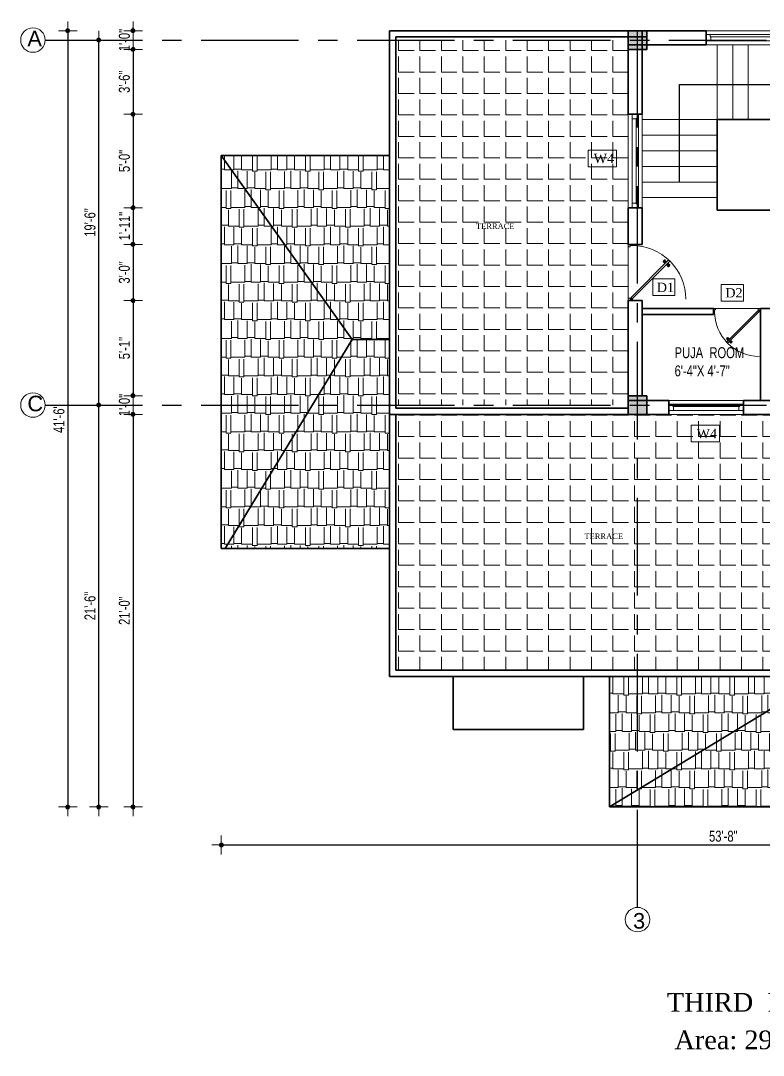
# Model space of a CAD drawing. Header units: inches. Extents: x 108286 to 1018414, y -1240248 to 57686.
# Drawn here: x 507251 to 507727, y -616418 to -615755 of the extents above; entities that cross this region are included whole.
import ezdxf

# ---------------------------------------------------------------- set-up
doc = ezdxf.new("R2010")
doc.units = ezdxf.units.IN
doc.header["$MEASUREMENT"] = 0
doc.linetypes.add('CENTERX2', pattern=[4, 2.5, -0.5, 0.5, -0.5])
for name, color, linetype, lineweight in [('DIMENSION', 142, 'Continuous', 13), ('dimentions', 123, 'Continuous', 9), ('DOOR - ELE- KHA', 142, 'Continuous', 15), ('DOOR WINDOW', 6, 'Continuous', 0), ('ELEVATION', 31, 'Continuous', 25), ('furniture', 32, 'Continuous', 13), ('HACTH', 8, 'Continuous', 5), ('pillar', 1, 'Continuous', 35), ('RAILING', 213, 'Continuous', 9), ('TEXT', 231, 'Continuous', 20), ('WALL', 8, 'Continuous', 35)]:
    doc.layers.add(name, color=color, linetype=linetype, lineweight=lineweight)
doc.layers.add('VEHICLE', color=9, linetype='Continuous')
doc.styles.add('7 INCH', font='swisscl.ttf', dxfattribs={"height": 7})
doc.styles.add('7 INCH str', font='times.ttf', dxfattribs={"height": 6})
doc.dimstyles.new('7 INCH', dxfattribs={"dimscale": 0, "dimtxt": 7, "dimasz": 1, "dimexe": 2, "dimexo": 9, "dimgap": 2, "dimtad": 1, "dimdec": 0, "dimzin": 3, "dimdsep": 46, "dimlunit": 4, "dimtxsty": '7 INCH', "dimblk": 'DIM', "dimcen": 3, "dimdle": 3, "dimse1": 1, "dimse2": 1, "dimclrd": 256, "dimclre": 256, "dimclrt": 7, "dimadec": 1, "dimazin": 2, "dimtfac": 1, "dimtdec": 0, "dimtix": 1, "dimtofl": 0, "dimtmove": 2, "dimatfit": 3, "dimldrblk": 'ARW', "dimfxl": 2, "dimfrac": 2, "dimtolj": 2, "dimtzin": 0, "dimarcsym": 0})
pattern_1 = [(0, (2414.356, -6346.367), (0, 13.75), [10, -3.75]), (90, (2414.356, -6346.367), (-13.75, 8e-16), [10, -3.75])]
pattern_2 = [(0, (2379.509, -6346.367), (25.5, 12), [6, -5, 7, -3, 9, -4]), (0, (2385.509, -6345.867), (25.5, 12), [5, -19, 4, -6]), (0, (2397.509, -6347.117), (25.5, 12), [3, -31]), (90, (2379.509, -6346.367), (-8.5, 12), [11.5, -36.5]), (90, (2385.509, -6346.367), (-8.5, 12), [11.25, -36.75]), (90, (2390.509, -6346.367), (-8.5, 12), [10.5, -37.5]), (90, (2397.509, -6347.117), (-8.5, 12), [11.5, -36.5]), (90, (2400.509, -6347.117), (-8.5, 12), [11.5, -36.5]), (90, (2409.509, -6346.367), (-8.5, 12), [11, -37])]

# ---------------------------------------------------------------- blocks, each defined once
blk = doc.blocks.new('DFGDG')
at = {"layer": 'pillar'}
blk.add_hatch(color=4, dxfattribs=at).paths.add_polyline_path([(456398.92, -510693.64), (456386.92, -510693.64), (456386.92, -510705.64), (456398.92, -510705.64)])
blk.add_lwpolyline([(456398.92, -510693.64), (456386.92, -510693.64), (456386.92, -510705.64), (456398.92, -510705.64)], close=True, dxfattribs=at)
blk = doc.blocks.new('*U474')
at = {"layer": 'DOOR WINDOW'}
for p, q in [((-196.36, 4.5), (-196.36, -4.5)), ((-196.36, 4.5), (-124.36, 4.5)), ((-193.86, 2), (-196.36, 2)), ((-193.86, 2), (-126.86, 2)), ((-193.86, 2), (-193.86, 0.5)), ((-193.86, 0.5), (-193.36, 0.5)), ((-193.36, 0.5), (-193.36, -2)), ((-193.36, 0.5), (-127.36, 0.5)), ((-126.86, 2), (-127.46, 2)), ((-127.36, 0.5), (-127.36, -2)), ((-126.86, 0.5), (-127.36, 0.5)), ((-127.36, 0.5), (-127.36, -2)), ((-126.86, 0.5), (-127.36, 0.5)), ((-126.86, 2), (-126.86, 0.5)), ((-126.86, 2), (-126.86, 0.5)), ((-126.86, 2), (-124.36, 2)), ((-124.36, 4.5), (-124.36, -4.5)), ((-124.36, 4.5), (-124.36, -4.5)), ((-124.36, 4.5), (-124.36, -4.5)), ((-193.36, -2), (-196.36, -2)), ((-196.36, -4.5), (-124.36, -4.5)), ((-193.36, -2), (-127.36, -2)), ((-127.46, -2), (-127.36, -2)), ((-127.36, -2), (-124.36, -2))]:
    blk.add_line(p, q, dxfattribs=at)
blk = doc.blocks.new('*U476')
at = {"layer": 'DOOR WINDOW'}
for p, q in [((-184.36, 4.5), (-184.36, -4.5)), ((-184.36, 4.5), (-124.36, 4.5)), ((-181.86, 2), (-184.36, 2)), ((-181.86, 2), (-126.86, 2)), ((-181.86, 2), (-181.86, 0.5)), ((-181.86, 0.5), (-181.36, 0.5)), ((-181.36, 0.5), (-181.36, -2)), ((-181.36, 0.5), (-127.36, 0.5)), ((-126.86, 2), (-127.46, 2)), ((-127.36, 0.5), (-127.36, -2)), ((-126.86, 0.5), (-127.36, 0.5)), ((-127.36, 0.5), (-127.36, -2)), ((-126.86, 0.5), (-127.36, 0.5)), ((-126.86, 2), (-126.86, 0.5)), ((-126.86, 2), (-126.86, 0.5)), ((-126.86, 2), (-124.36, 2)), ((-124.36, 4.5), (-124.36, -4.5)), ((-124.36, 4.5), (-124.36, -4.5)), ((-124.36, 4.5), (-124.36, -4.5)), ((-181.36, -2), (-184.36, -2)), ((-184.36, -4.5), (-124.36, -4.5)), ((-181.36, -2), (-127.36, -2)), ((-127.46, -2), (-127.36, -2)), ((-127.36, -2), (-124.36, -2))]:
    blk.add_line(p, q, dxfattribs=at)
blk = doc.blocks.new('*U491')
at = {"layer": 'DOOR WINDOW'}
for p, q in [((-196.36, 4.5), (-196.36, -4.5)), ((-196.36, 4.5), (-148.36, 4.5)), ((-193.86, 2), (-196.36, 2)), ((-193.86, 2), (-150.86, 2)), ((-193.86, 2), (-193.86, 0.5)), ((-193.86, 0.5), (-193.36, 0.5)), ((-193.36, 0.5), (-193.36, -2)), ((-193.36, 0.5), (-151.36, 0.5)), ((-150.86, 2), (-151.45, 2)), ((-151.36, 0.5), (-151.36, -2)), ((-150.86, 0.5), (-151.36, 0.5)), ((-151.36, 0.5), (-151.36, -2)), ((-150.86, 0.5), (-151.36, 0.5)), ((-150.86, 2), (-150.86, 0.5)), ((-150.86, 2), (-150.86, 0.5)), ((-150.86, 2), (-148.36, 2)), ((-148.36, 4.5), (-148.36, -4.5)), ((-148.36, 4.5), (-148.36, -4.5)), ((-148.36, 4.5), (-148.36, -4.5)), ((-193.36, -2), (-196.36, -2)), ((-196.36, -4.5), (-148.36, -4.5)), ((-193.36, -2), (-151.36, -2)), ((-151.45, -2), (-151.36, -2)), ((-151.36, -2), (-148.36, -2))]:
    blk.add_line(p, q, dxfattribs=at)
blk = doc.blocks.new('DIM')
at = {"layer": 'DIMENSION'}
h = blk.add_hatch(color=256, dxfattribs=at)
h.paths.add_polyline_path([(0, 1.28), (0, 0), (1.28, 0, 0.414214)])
h.paths.add_polyline_path([(1.28, 0), (0, 0), (0, -1.28, 0.414214)])
h.paths.add_polyline_path([(0, 0), (-1.28, 0, 0.414214), (0, -1.28)])
h.paths.add_polyline_path([(0, 1.28, 0.414214), (-1.28, 0), (0, 0)])
for p, q in [((-6, 0), (6, 0)), ((0, 6), (0, -6))]:
    blk.add_line(p, q, dxfattribs=at)
blk.add_circle((0, 0), 1.28, dxfattribs=at)
blk = doc.blocks.new('*D838')
at = {"layer": 'Defpoints', "color": 0, "ltscale": 15}
for p in [(507690.52, -615717.36), (507690.52, -615761.11), (507762.52, -615761.11)]:
    blk.add_point(p, dxfattribs=at)
at = {"layer": 'dimentions', "lineweight": -2, "ltscale": 15}
blk.add_line((507761.52, -615717.36), (507691.52, -615717.36), dxfattribs=at)
at = {"layer": 'dimentions', "lineweight": -2, "ltscale": 15, "rotation": 180}
blk.add_blockref('DIM', (507690.52, -615717.36), dxfattribs=at)
at = {"layer": 'dimentions', "lineweight": -2, "ltscale": 15}
blk.add_blockref('DIM', (507762.52, -615717.36), dxfattribs=at)
at = {"layer": 'dimentions', "color": 7, "ltscale": 15, "insert": (507726.52, -615711.78), "char_height": 7, "attachment_point": 5, "style": '7 INCH'}
blk.add_mtext('\\A2;6\'-0"', dxfattribs=at)
blk = doc.blocks.new('ARW')
at = {"layer": 'DIMENSION'}
blk.add_lwpolyline([(-0.5, 0, 0, 3, 0), (-5.5, 0, 0, 0, 0), (-0.5, 0, 0, 0, 0)], format="xyseb", dxfattribs=at)
blk = doc.blocks.new('*D839')
at = {"layer": 'Defpoints', "color": 0, "ltscale": 15}
for p in [(507652.43, -615717.36), (507652.43, -615761.11), (507690.52, -615761.11)]:
    blk.add_point(p, dxfattribs=at)
at = {"layer": 'dimentions', "lineweight": -2, "ltscale": 15}
blk.add_line((507689.52, -615717.36), (507653.43, -615717.36), dxfattribs=at)
at = {"layer": 'dimentions', "lineweight": -2, "ltscale": 15, "rotation": 180}
blk.add_blockref('DIM', (507652.43, -615717.36), dxfattribs=at)
at = {"layer": 'dimentions', "lineweight": -2, "ltscale": 15}
blk.add_blockref('DIM', (507690.52, -615717.36), dxfattribs=at)
at = {"layer": 'dimentions', "color": 7, "ltscale": 15, "insert": (507671.48, -615711.78), "char_height": 7, "attachment_point": 5, "style": '7 INCH'}
blk.add_mtext('\\A2;3\'-2"', dxfattribs=at)
blk = doc.blocks.new('*D840')
at = {"layer": 'Defpoints', "color": 0, "ltscale": 15}
for p in [(507640.43, -615717.36), (507640.43, -615761.11), (507652.43, -615761.11)]:
    blk.add_point(p, dxfattribs=at)
at = {"layer": 'dimentions', "lineweight": -2, "ltscale": 15}
for p, q in [((507639.43, -615717.36), (507638.43, -615717.36)), ((507653.43, -615717.36), (507654.43, -615717.36))]:
    blk.add_line(p, q, dxfattribs=at)
blk.add_blockref('DIM', (507640.43, -615717.36), dxfattribs=at)
at = {"layer": 'dimentions', "lineweight": -2, "ltscale": 15, "rotation": 180}
blk.add_blockref('DIM', (507652.43, -615717.36), dxfattribs=at)
at = {"layer": 'dimentions', "color": 7, "ltscale": 15, "insert": (507646.43, -615711.78), "char_height": 7, "attachment_point": 5, "style": '7 INCH'}
blk.add_mtext('\\A2;1\'-0"', dxfattribs=at)
blk = doc.blocks.new('*D841')
at = {"layer": 'Defpoints', "color": 0, "ltscale": 15}
for p in [(507379.43, -615717.36), (507640.43, -615761.11), (507379.43, -615841.18)]:
    blk.add_point(p, dxfattribs=at)
at = {"layer": 'dimentions', "lineweight": -2, "ltscale": 15}
blk.add_line((507639.43, -615717.36), (507380.43, -615717.36), dxfattribs=at)
at = {"layer": 'dimentions', "lineweight": -2, "ltscale": 15, "rotation": 180}
blk.add_blockref('DIM', (507379.43, -615717.36), dxfattribs=at)
at = {"layer": 'dimentions', "lineweight": -2, "ltscale": 15}
blk.add_blockref('DIM', (507640.43, -615717.36), dxfattribs=at)
at = {"layer": 'dimentions', "color": 7, "ltscale": 15, "insert": (507509.93, -615711.78), "char_height": 7, "attachment_point": 5, "style": '7 INCH'}
blk.add_mtext('\\A2;21\'-9"', dxfattribs=at)
blk = doc.blocks.new('*D842')
at = {"layer": 'Defpoints', "color": 0, "ltscale": 15}
for p in [(507646.43, -615693.39), (507646.43, -615761.11), (507379.43, -615841.18)]:
    blk.add_point(p, dxfattribs=at)
at = {"layer": 'dimentions', "lineweight": -2, "ltscale": 15}
blk.add_line((507380.43, -615693.39), (507645.43, -615693.39), dxfattribs=at)
at = {"layer": 'dimentions', "lineweight": -2, "ltscale": 15, "rotation": 180}
blk.add_blockref('DIM', (507379.43, -615693.39), dxfattribs=at)
at = {"layer": 'dimentions', "lineweight": -2, "ltscale": 15}
blk.add_blockref('DIM', (507646.43, -615693.39), dxfattribs=at)
at = {"layer": 'dimentions', "color": 7, "ltscale": 15, "insert": (507512.93, -615687.81), "char_height": 7, "attachment_point": 5, "style": '7 INCH'}
blk.add_mtext('\\A2;22\'-3"', dxfattribs=at)
blk = doc.blocks.new('*D843')
at = {"layer": 'Defpoints', "color": 0, "ltscale": 15}
for p in [(507808.18, -615693.39), (507646.43, -615761.11), (507808.18, -615761.11)]:
    blk.add_point(p, dxfattribs=at)
at = {"layer": 'dimentions', "lineweight": -2, "ltscale": 15}
blk.add_line((507647.43, -615693.39), (507807.18, -615693.39), dxfattribs=at)
at = {"layer": 'dimentions', "lineweight": -2, "ltscale": 15, "rotation": 180}
blk.add_blockref('DIM', (507646.43, -615693.39), dxfattribs=at)
at = {"layer": 'dimentions', "lineweight": -2, "ltscale": 15}
blk.add_blockref('DIM', (507808.18, -615693.39), dxfattribs=at)
at = {"layer": 'dimentions', "color": 7, "ltscale": 15, "insert": (507727.3, -615687.81), "char_height": 7, "attachment_point": 5, "style": '7 INCH'}
blk.add_mtext('\\A2;13\'-6"', dxfattribs=at)
blk = doc.blocks.new('*D845')
at = {"layer": 'Defpoints', "color": 0, "ltscale": 15}
for p in [(507379.43, -615674.77), (508023.43, -615761.11), (507379.43, -615841.18)]:
    blk.add_point(p, dxfattribs=at)
at = {"layer": 'dimentions', "lineweight": -2, "ltscale": 15}
blk.add_line((508022.43, -615674.77), (507380.43, -615674.77), dxfattribs=at)
at = {"layer": 'dimentions', "lineweight": -2, "ltscale": 15, "rotation": 180}
blk.add_blockref('DIM', (507379.43, -615674.77), dxfattribs=at)
at = {"layer": 'dimentions', "lineweight": -2, "ltscale": 15}
blk.add_blockref('DIM', (508023.43, -615674.77), dxfattribs=at)
at = {"layer": 'dimentions', "color": 7, "ltscale": 15, "insert": (507701.43, -615669.18), "char_height": 7, "attachment_point": 5, "style": '7 INCH'}
blk.add_mtext('\\A2;53\'-8"', dxfattribs=at)
blk = doc.blocks.new('*D846')
at = {"layer": 'Defpoints', "color": 0, "ltscale": 15}
for p in [(507640.43, -615761.11), (507322.9, -615773.11), (507640.43, -615773.11)]:
    blk.add_point(p, dxfattribs=at)
at = {"layer": 'dimentions', "lineweight": -2, "ltscale": 15}
for p, q in [((507322.9, -615760.11), (507322.9, -615759.11)), ((507322.9, -615774.11), (507322.9, -615775.11))]:
    blk.add_line(p, q, dxfattribs=at)
for p, rotation in [((507322.9, -615761.11), 270), ((507322.9, -615773.11), 90)]:
    blk.add_blockref('DIM', p, dxfattribs=dict(at, rotation=rotation))
at = {"layer": 'dimentions', "color": 7, "ltscale": 15, "insert": (507317.32, -615767.11), "char_height": 7, "attachment_point": 5, "rotation": 90, "style": '7 INCH'}
blk.add_mtext('\\A2;1\'-0"', dxfattribs=at)
blk = doc.blocks.new('*D847')
at = {"layer": 'Defpoints', "color": 0, "ltscale": 15}
for p in [(507640.43, -615773.11), (507322.9, -615814.62), (507640.43, -615814.62)]:
    blk.add_point(p, dxfattribs=at)
at = {"layer": 'dimentions', "lineweight": -2, "ltscale": 15}
blk.add_line((507322.9, -615774.11), (507322.9, -615813.62), dxfattribs=at)
for p, rotation in [((507322.9, -615773.11), 90), ((507322.9, -615814.62), 270)]:
    blk.add_blockref('DIM', p, dxfattribs=dict(at, rotation=rotation))
at = {"layer": 'dimentions', "color": 7, "ltscale": 15, "insert": (507317.31, -615793.86), "char_height": 7, "attachment_point": 5, "rotation": 90, "style": '7 INCH'}
blk.add_mtext('\\A2;3\'-6"', dxfattribs=at)
blk = doc.blocks.new('*D848')
at = {"layer": 'Defpoints', "color": 0, "ltscale": 15}
for p in [(507640.43, -615814.62), (507322.9, -615874.62), (507640.43, -615874.62)]:
    blk.add_point(p, dxfattribs=at)
at = {"layer": 'dimentions', "lineweight": -2, "ltscale": 15}
blk.add_line((507322.9, -615815.62), (507322.9, -615873.62), dxfattribs=at)
for p, rotation in [((507322.9, -615814.62), 90), ((507322.9, -615874.62), 270)]:
    blk.add_blockref('DIM', p, dxfattribs=dict(at, rotation=rotation))
at = {"layer": 'dimentions', "color": 7, "ltscale": 15, "insert": (507317.32, -615844.62), "char_height": 7, "attachment_point": 5, "rotation": 90, "style": '7 INCH'}
blk.add_mtext('\\A2;5\'-0"', dxfattribs=at)
blk = doc.blocks.new('*D849')
at = {"layer": 'Defpoints', "color": 0, "ltscale": 15}
for p in [(507640.43, -615874.62), (507322.9, -615898.11), (507640.43, -615898.11)]:
    blk.add_point(p, dxfattribs=at)
at = {"layer": 'dimentions', "lineweight": -2, "ltscale": 15}
blk.add_line((507322.9, -615875.62), (507322.9, -615897.11), dxfattribs=at)
for p, rotation in [((507322.9, -615874.62), 90), ((507322.9, -615898.11), 270)]:
    blk.add_blockref('DIM', p, dxfattribs=dict(at, rotation=rotation))
at = {"layer": 'dimentions', "color": 7, "ltscale": 15, "insert": (507317.4, -615886.36), "char_height": 7, "attachment_point": 5, "rotation": 90, "style": '7 INCH'}
blk.add_mtext('\\A2;1\'-11"', dxfattribs=at)
blk = doc.blocks.new('*D850')
at = {"layer": 'Defpoints', "color": 0, "ltscale": 15}
for p in [(507640.43, -615898.11), (507322.9, -615934.11), (507640.43, -615934.11)]:
    blk.add_point(p, dxfattribs=at)
at = {"layer": 'dimentions', "lineweight": -2, "ltscale": 15}
blk.add_line((507322.9, -615899.11), (507322.9, -615933.11), dxfattribs=at)
for p, rotation in [((507322.9, -615898.11), 90), ((507322.9, -615934.11), 270)]:
    blk.add_blockref('DIM', p, dxfattribs=dict(at, rotation=rotation))
at = {"layer": 'dimentions', "color": 7, "ltscale": 15, "insert": (507317.31, -615916.11), "char_height": 7, "attachment_point": 5, "rotation": 90, "style": '7 INCH'}
blk.add_mtext('\\A2;3\'-0"', dxfattribs=at)
blk = doc.blocks.new('*D851')
at = {"layer": 'Defpoints', "color": 0, "ltscale": 15}
for p in [(507640.43, -615934.11), (507322.9, -615995.11), (507640.43, -615995.11)]:
    blk.add_point(p, dxfattribs=at)
at = {"layer": 'dimentions', "lineweight": -2, "ltscale": 15}
blk.add_line((507322.9, -615935.11), (507322.9, -615994.11), dxfattribs=at)
for p, rotation in [((507322.9, -615934.11), 90), ((507322.9, -615995.11), 270)]:
    blk.add_blockref('DIM', p, dxfattribs=dict(at, rotation=rotation))
at = {"layer": 'dimentions', "color": 7, "ltscale": 15, "insert": (507317.33, -615964.61), "char_height": 7, "attachment_point": 5, "rotation": 90, "style": '7 INCH'}
blk.add_mtext('\\A2;5\'-1"', dxfattribs=at)
blk = doc.blocks.new('*D852')
at = {"layer": 'Defpoints', "color": 0, "ltscale": 15}
for p in [(507640.43, -615995.11), (507322.9, -616007.11), (507640.43, -616007.11)]:
    blk.add_point(p, dxfattribs=at)
at = {"layer": 'dimentions', "lineweight": -2, "ltscale": 15}
for p, q in [((507322.9, -615994.11), (507322.9, -615993.11)), ((507322.9, -616008.11), (507322.9, -616009.11))]:
    blk.add_line(p, q, dxfattribs=at)
for p, rotation in [((507322.9, -615995.11), 270), ((507322.9, -616007.11), 90)]:
    blk.add_blockref('DIM', p, dxfattribs=dict(at, rotation=rotation))
at = {"layer": 'dimentions', "color": 7, "ltscale": 15, "insert": (507317.32, -616001.11), "char_height": 7, "attachment_point": 5, "rotation": 90, "style": '7 INCH'}
blk.add_mtext('\\A2;1\'-0"', dxfattribs=at)
blk = doc.blocks.new('*D853')
at = {"layer": 'Defpoints', "color": 0, "ltscale": 15}
for p in [(507640.43, -616007.11), (507322.9, -616258.75), (507640.43, -616258.75)]:
    blk.add_point(p, dxfattribs=at)
at = {"layer": 'dimentions', "lineweight": -2, "ltscale": 15}
blk.add_line((507322.9, -616008.11), (507322.9, -616257.75), dxfattribs=at)
for p, rotation in [((507322.9, -616007.11), 90), ((507322.9, -616258.75), 270)]:
    blk.add_blockref('DIM', p, dxfattribs=dict(at, rotation=rotation))
at = {"layer": 'dimentions', "color": 7, "ltscale": 15, "insert": (507317.32, -616132.93), "char_height": 7, "attachment_point": 5, "rotation": 90, "style": '7 INCH'}
blk.add_mtext('\\A2;21\'-0"', dxfattribs=at)
blk = doc.blocks.new('*D854')
at = {"layer": 'Defpoints', "color": 0, "ltscale": 15}
for p in [(507300.86, -616001.11), (507640.43, -616001.11), (507628.43, -616258.75)]:
    blk.add_point(p, dxfattribs=at)
at = {"layer": 'dimentions', "lineweight": -2, "ltscale": 15}
blk.add_line((507300.86, -616257.75), (507300.86, -616002.11), dxfattribs=at)
for p, rotation in [((507300.86, -616001.11), 90), ((507300.86, -616258.75), 270)]:
    blk.add_blockref('DIM', p, dxfattribs=dict(at, rotation=rotation))
at = {"layer": 'dimentions', "color": 7, "ltscale": 15, "insert": (507295.28, -616129.93), "char_height": 7, "attachment_point": 5, "rotation": 90, "style": '7 INCH'}
blk.add_mtext('\\A2;21\'-6"', dxfattribs=at)
blk = doc.blocks.new('*D855')
at = {"layer": 'Defpoints', "color": 0, "ltscale": 15}
for p in [(507300.86, -615767.11), (507640.43, -615767.11), (507640.43, -616001.11)]:
    blk.add_point(p, dxfattribs=at)
at = {"layer": 'dimentions', "lineweight": -2, "ltscale": 15}
blk.add_line((507300.86, -616000.11), (507300.86, -615768.11), dxfattribs=at)
for p, rotation in [((507300.86, -615767.11), 90), ((507300.86, -616001.11), 270)]:
    blk.add_blockref('DIM', p, dxfattribs=dict(at, rotation=rotation))
at = {"layer": 'dimentions', "color": 7, "ltscale": 15, "insert": (507295.28, -615884.11), "char_height": 7, "attachment_point": 5, "rotation": 90, "style": '7 INCH'}
blk.add_mtext('\\A2;19\'-6"', dxfattribs=at)
blk = doc.blocks.new('*D856')
at = {"layer": 'Defpoints', "color": 0, "ltscale": 15}
for p in [(507640.43, -615761.11), (507280.98, -616258.75), (507628.43, -616258.75)]:
    blk.add_point(p, dxfattribs=at)
at = {"layer": 'dimentions', "lineweight": -2, "ltscale": 15}
blk.add_line((507280.98, -615762.11), (507280.98, -616257.75), dxfattribs=at)
for p, rotation in [((507280.98, -615761.11), 90), ((507280.98, -616258.75), 270)]:
    blk.add_blockref('DIM', p, dxfattribs=dict(at, rotation=rotation))
at = {"layer": 'dimentions', "color": 7, "ltscale": 15, "insert": (507275.39, -616009.93), "char_height": 7, "attachment_point": 5, "rotation": 90, "style": '7 INCH'}
blk.add_mtext('\\A2;41\'-6"', dxfattribs=at)
blk = doc.blocks.new('*D857')
at = {"layer": 'Defpoints', "color": 0, "ltscale": 15}
for p in [(508023.43, -616007.11), (507379.43, -616093.1), (508023.43, -616283.19)]:
    blk.add_point(p, dxfattribs=at)
at = {"layer": 'dimentions', "lineweight": -2, "ltscale": 15}
blk.add_line((507380.43, -616283.19), (508022.43, -616283.19), dxfattribs=at)
at = {"layer": 'dimentions', "lineweight": -2, "ltscale": 15, "rotation": 180}
blk.add_blockref('DIM', (507379.43, -616283.19), dxfattribs=at)
at = {"layer": 'dimentions', "lineweight": -2, "ltscale": 15}
blk.add_blockref('DIM', (508023.43, -616283.19), dxfattribs=at)
at = {"layer": 'dimentions', "color": 7, "ltscale": 15, "insert": (507701.43, -616277.6), "char_height": 7, "attachment_point": 5, "style": '7 INCH'}
blk.add_mtext('\\A2;53\'-8"', dxfattribs=at)
blk = doc.blocks.new('3ft')
at = {"layer": 'DOOR - ELE- KHA'}
for p, q in [((1.01, 2.52), (25.23, 26.74)), ((22.58, 26.7), (22.14, 26.26)), ((22.67, 26.73), (22.17, 26.23)), ((23.3, 25.66), (22.5, 26.56)), ((22.61, 26.67), (22.58, 26.7)), ((23.41, 25.77), (22.65, 26.71)), ((23.46, 25.83), (22.72, 26.75)), ((23.45, 25.91), (22.79, 26.73)), ((26.05, 25.92), (25.23, 26.74)), ((26.05, 25.92), (1.77, 1.64)), ((22.57, 24.94), (21.65, 25.68)), ((21.67, 25.73), (22.17, 26.23)), ((22.49, 24.95), (21.67, 25.61)), ((22.63, 24.99), (21.69, 25.75)), ((21.7, 25.82), (22.14, 26.26)), ((21.73, 25.79), (21.7, 25.82)), ((22.74, 25.1), (21.84, 25.9)), ((22.13, 26.28), (21.98, 26.13)), ((21.99, 26.11), (21.98, 26.13)), ((22.88, 25.24), (22.01, 26.06)), ((22.13, 26.28), (22.27, 26.42)), ((22.29, 26.41), (22.27, 26.42)), ((23.16, 25.52), (22.34, 26.39)), ((22.6, 24.96), (23.02, 25.38)), ((22.61, 24.25), (22.92, 24.72)), ((22.62, 24.13), (22.61, 24.14)), ((22.69, 24.32), (23.02, 24.83)), ((22.7, 25.07), (22.71, 25.06)), ((22.82, 25.06), (23.08, 25.32)), ((22.94, 24.95), (22.83, 25.07)), ((22.95, 24.96), (22.84, 25.07)), ((22.98, 24.99), (22.86, 25.1)), ((23.03, 25.04), (22.91, 25.15)), ((22.91, 24.53), (23.1, 24.91)), ((22.92, 24.72), (22.92, 24.72)), ((22.93, 24.94), (23.19, 25.21)), ((22.93, 24.84), (22.93, 24.83)), ((23.11, 25.12), (22.99, 25.23)), ((23.44, 25.81), (23.02, 25.38)), ((23.34, 25.58), (23.08, 25.32)), ((23.13, 24.76), (23.18, 24.99)), ((23.28, 25.3), (23.17, 25.41)), ((23.46, 25.47), (23.19, 25.21)), ((23.36, 25.37), (23.25, 25.49)), ((23.31, 24.94), (23.28, 25.08)), ((23.41, 25.43), (23.3, 25.54)), ((23.46, 25.09), (23.32, 25.13)), ((23.33, 25.7), (23.34, 25.69)), ((23.45, 25.46), (23.33, 25.57)), ((23.44, 25.45), (23.33, 25.56)), ((23.64, 25.27), (23.41, 25.22)), ((23.44, 23.31), (23.45, 23.3)), ((23.87, 25.49), (23.49, 25.3)), ((23.56, 23.3), (24.03, 23.61)), ((24.08, 25.71), (23.57, 25.38)), ((23.57, 25.47), (23.57, 25.47)), ((23.63, 23.38), (24.14, 23.72)), ((24.15, 25.79), (23.68, 25.48)), ((23.68, 25.48), (23.68, 25.48)), ((23.84, 23.6), (24.22, 23.79)), ((24.03, 23.61), (24.03, 23.62)), ((24.07, 23.82), (24.3, 23.88)), ((24.14, 23.62), (24.14, 23.62)), ((24.25, 24), (24.39, 23.97)), ((24.25, 23.62), (24.51, 23.89)), ((24.25, 23.26), (24.99, 22.34)), ((24.27, 25.78), (24.26, 25.79)), ((24.26, 23.29), (24.69, 23.71)), ((24.26, 23.63), (24.37, 23.52)), ((24.26, 23.18), (24.92, 22.37)), ((24.27, 23.64), (24.38, 23.53)), ((24.3, 23.67), (24.41, 23.56)), ((24.3, 23.32), (25.06, 22.38)), ((24.35, 23.72), (24.46, 23.61)), ((24.37, 23.52), (24.63, 23.77)), ((24.37, 23.4), (24.37, 23.4)), ((24.4, 24.15), (24.43, 24.01)), ((24.41, 23.43), (25.2, 22.53)), ((24.43, 23.8), (24.54, 23.69)), ((24.78, 24.15), (24.51, 23.89)), ((24.58, 24.33), (24.52, 24.1)), ((24.55, 23.57), (25.37, 22.7)), ((24.6, 23.97), (24.72, 23.86)), ((24.8, 24.56), (24.61, 24.18)), ((24.89, 24.03), (24.63, 23.77)), ((25.02, 24.77), (24.68, 24.26)), ((24.68, 24.05), (24.79, 23.94)), ((25.11, 24.14), (24.69, 23.71)), ((24.73, 24.1), (24.85, 23.99)), ((24.76, 24.13), (24.87, 24.02)), ((24.77, 24.14), (24.88, 24.03)), ((24.79, 24.38), (24.78, 24.37)), ((24.78, 24.26), (24.78, 24.26)), ((25.1, 24.84), (24.79, 24.38)), ((24.83, 23.85), (25.7, 23.03)), ((24.97, 23.99), (25.87, 23.2)), ((25, 24.03), (25, 24.03)), ((25.04, 22.36), (25.54, 22.86)), ((25.08, 24.1), (26.02, 23.34)), ((25.09, 24.96), (25.1, 24.95)), ((25.1, 22.42), (25.13, 22.39)), ((25.13, 22.39), (25.57, 22.83)), ((25.14, 24.15), (26.06, 23.41)), ((25.22, 24.14), (26.03, 23.48)), ((25.42, 22.68), (25.43, 22.67)), ((25.58, 22.82), (25.43, 22.67)), ((26.04, 23.37), (25.54, 22.86)), ((26.01, 23.27), (25.57, 22.83)), ((25.58, 22.82), (25.73, 22.97)), ((25.72, 22.98), (25.73, 22.97)), ((25.98, 23.3), (26.01, 23.27)), ((0, 2.4), (0, 0)), ((0.72, 2.4), (0, 2.4)), ((1.6, 0), (0, 0)), ((0, 0), (36, 0)), ((0.72, 1.52), (0.72, 2.44)), ((0.8, 1.52), (0.72, 1.52)), ((0.8, 1.52), (0.8, 2.41)), ((0.8, 1.2), (0.8, 1.52)), ((1.6, 1.2), (0.8, 1.2)), ((1.57, 1.84), (0.94, 2.47)), ((1.63, 1.89), (0.97, 2.55)), ((1.63, 1.89), (1.57, 1.84)), ((1.77, 1.64), (1.57, 1.84)), ((1.6, 0), (1.6, 1.2)), ((34.4, 0), (34.4, 1.2)), ((34.4, 1.2), (35.2, 1.2)), ((34.4, 0), (36, 0)), ((35.2, 1.2), (35.2, 2.4)), ((35.2, 2.4), (36, 2.4)), ((36, 0), (36, 2.4))]:
    blk.add_line(p, q, dxfattribs=at)
for radius in [0.155, 0.0752]:
    blk.add_circle((0.82, 2.56), radius, dxfattribs=at)
for centre, radius, start, end in [((0.82, 2.56), 34.38, 359.72845, 90.03333), ((22.73, 26.68), 0.08, 38.92363, 135), ((22.54, 25.01), 0.08, 231.07637, 315), ((22.67, 24.2), 0.08, 135, 225), ((22.77, 25.12), 0.08, 225, 315), ((22.99, 24.89), 0.08, 135, 219.74275), ((22.87, 24.78), 0.08, 315, 39.74275), ((23.28, 25.63), 0.08, 315, 45), ((23.39, 25.86), 0.08, 315, 38.92363), ((23.51, 23.36), 0.08, 225, 315), ((23.51, 25.41), 0.08, 50.25725, 135), ((23.62, 25.53), 0.08, 230.25725, 315), ((24.09, 23.56), 0.08, 50.25725, 135), ((24.2, 23.68), 0.08, 230.25725, 315), ((24.2, 25.73), 0.08, 45, 135), ((24.32, 23.23), 0.08, 135, 218.92363), ((24.42, 23.46), 0.08, 135, 225), ((24.84, 24.31), 0.08, 135, 219.74275), ((24.72, 24.21), 0.08, 315, 39.74275), ((24.94, 23.98), 0.08, 45, 135), ((24.98, 22.42), 0.08, 218.92363, 315), ((25.04, 24.89), 0.08, 315, 45), ((25.17, 24.08), 0.08, 51.07637, 135), ((25.98, 23.42), 0.08, 315, 51.07637)]:
    blk.add_arc(centre, radius, start, end, dxfattribs=at)
blk = doc.blocks.new('*U576')
at = {"color": 3, "xscale": -1}
blk.add_blockref('3ft', (42, 0), dxfattribs=at)
blk = doc.blocks.new('2ft6in')
at = {"layer": 'DOOR - ELE- KHA'}
for p, q in [((0.84, 2.1), (21.02, 22.28)), ((21.71, 21.6), (1.47, 1.37)), ((18.81, 20.78), (18.04, 21.4)), ((18.06, 21.44), (18.48, 21.86)), ((18.74, 20.79), (18.06, 21.34)), ((18.08, 21.51), (18.45, 21.88)), ((18.11, 21.49), (18.08, 21.51)), ((18.86, 20.83), (18.08, 21.46)), ((18.95, 20.92), (18.2, 21.58)), ((18.44, 21.9), (18.31, 21.77)), ((18.33, 21.76), (18.31, 21.77)), ((19.07, 21.03), (18.34, 21.72)), ((18.44, 21.9), (18.56, 22.02)), ((18.82, 22.25), (18.45, 21.88)), ((18.9, 22.28), (18.48, 21.86)), ((18.58, 22.01), (18.56, 22.02)), ((19.3, 21.26), (18.61, 22)), ((19.42, 21.38), (18.75, 22.14)), ((18.84, 22.23), (18.82, 22.25)), ((18.83, 20.8), (19.18, 21.15)), ((18.84, 20.21), (19.1, 20.6)), ((18.85, 20.11), (18.84, 20.12)), ((19.51, 21.48), (18.88, 22.26)), ((18.91, 20.27), (19.19, 20.69)), ((18.92, 20.89), (18.93, 20.88)), ((19.55, 21.53), (18.93, 22.3)), ((19.54, 21.59), (18.99, 22.27)), ((19.02, 20.88), (19.24, 21.1)), ((19.13, 20.8), (19.03, 20.9)), ((19.12, 20.8), (19.03, 20.89)), ((19.15, 20.82), (19.05, 20.92)), ((19.09, 20.44), (19.25, 20.76)), ((19.19, 20.87), (19.1, 20.96)), ((19.1, 20.7), (19.11, 20.69)), ((19.1, 20.6), (19.1, 20.6)), ((19.11, 20.79), (19.33, 21.01)), ((19.25, 20.93), (19.16, 21.02)), ((19.54, 21.5), (19.18, 21.15)), ((19.45, 21.31), (19.24, 21.1)), ((19.28, 20.63), (19.32, 20.83)), ((19.4, 21.08), (19.31, 21.17)), ((19.55, 21.22), (19.33, 21.01)), ((19.47, 21.15), (19.38, 21.24)), ((19.43, 20.78), (19.4, 20.9)), ((19.51, 21.19), (19.42, 21.28)), ((19.55, 20.91), (19.43, 20.94)), ((19.53, 21.21), (19.44, 21.3)), ((19.45, 21.41), (19.45, 21.41)), ((19.54, 21.22), (19.45, 21.31)), ((19.7, 21.06), (19.51, 21.01)), ((19.89, 21.24), (19.58, 21.08)), ((20.07, 21.42), (19.64, 21.15)), ((19.64, 21.23), (19.64, 21.23)), ((19.74, 21.24), (19.73, 21.23)), ((20.12, 21.49), (19.74, 21.24)), ((20.21, 20), (20.33, 19.97)), ((20.21, 19.69), (20.43, 19.9)), ((20.22, 21.48), (20.22, 21.49)), ((20.33, 20.13), (20.36, 20.01)), ((20.65, 20.12), (20.43, 19.9)), ((20.48, 20.28), (20.44, 20.08)), ((20.5, 19.98), (20.6, 19.89)), ((20.67, 20.47), (20.51, 20.15)), ((20.74, 20.03), (20.52, 19.81)), ((20.85, 20.64), (20.57, 20.22)), ((20.93, 20.11), (20.57, 19.76)), ((20.57, 20.04), (20.66, 19.95)), ((20.61, 20.09), (20.7, 19.99)), ((20.63, 20.11), (20.72, 20.01)), ((20.64, 20.11), (20.73, 20.02)), ((20.66, 20.31), (20.65, 20.31)), ((20.65, 20.21), (20.65, 20.22)), ((20.91, 20.7), (20.66, 20.31)), ((20.81, 19.99), (21.56, 19.33)), ((20.84, 20.02), (20.83, 20.03)), ((20.9, 20.08), (21.68, 19.45)), ((20.91, 20.8), (20.91, 20.79)), ((20.95, 20.13), (21.72, 19.51)), ((21.71, 21.6), (21.02, 22.28)), ((21.02, 20.12), (21.7, 19.57)), ((19.53, 19.43), (19.54, 19.42)), ((19.64, 19.42), (20.02, 19.67)), ((19.69, 19.49), (20.12, 19.76)), ((19.87, 19.67), (20.18, 19.83)), ((20.02, 19.67), (20.03, 19.68)), ((20.06, 19.85), (20.25, 19.9)), ((20.12, 19.68), (20.12, 19.68)), ((20.21, 19.38), (20.83, 18.61)), ((20.22, 19.41), (20.57, 19.76)), ((20.22, 19.69), (20.31, 19.6)), ((20.22, 19.32), (20.76, 18.64)), ((20.23, 19.7), (20.32, 19.61)), ((20.25, 19.72), (20.34, 19.63)), ((20.25, 19.43), (20.88, 18.65)), ((20.29, 19.76), (20.38, 19.67)), ((20.31, 19.6), (20.52, 19.81)), ((20.31, 19.5), (20.31, 19.5)), ((20.34, 19.53), (21, 18.77)), ((20.36, 19.83), (20.45, 19.74)), ((20.46, 19.64), (21.14, 18.91)), ((20.69, 19.87), (21.42, 19.19)), ((20.86, 18.63), (21.28, 19.05)), ((20.91, 18.68), (20.94, 18.66)), ((20.94, 18.66), (21.31, 19.03)), ((21.18, 18.9), (21.2, 18.89)), ((21.32, 19.01), (21.2, 18.89)), ((21.7, 19.47), (21.28, 19.05)), ((21.67, 19.4), (21.31, 19.03)), ((21.32, 19.01), (21.44, 19.14)), ((21.43, 19.15), (21.44, 19.14)), ((21.65, 19.42), (21.67, 19.4)), ((0, 2), (0, 0)), ((0.6, 2), (0, 2)), ((1.33, 0), (0, 0)), ((0, 0), (30, 0)), ((0.6, 1.26), (0.6, 2.04)), ((0.67, 1.26), (0.6, 1.26)), ((0.67, 1.26), (0.67, 2.01)), ((0.67, 1), (0.67, 1.26)), ((1.33, 1), (0.67, 1)), ((1.31, 1.53), (0.79, 2.06)), ((1.36, 1.58), (0.81, 2.12)), ((1.36, 1.58), (1.31, 1.53)), ((1.47, 1.37), (1.31, 1.53)), ((1.33, 0), (1.33, 1)), ((28.67, 0), (28.67, 1)), ((28.67, 1), (29.33, 1)), ((28.67, 0), (30, 0)), ((29.33, 1), (29.33, 2)), ((29.33, 2), (30, 2)), ((30, 0), (30, 2))]:
    blk.add_line(p, q, dxfattribs=at)
for radius in [0.129, 0.0627]:
    blk.add_circle((0.68, 2.14), radius, dxfattribs=at)
for centre, radius, start, end in [((0.68, 2.14), 28.65, 359.72845, 90.03333), ((18.78, 20.84), 0.0667, 231.07637, 315), ((18.89, 20.16), 0.0667, 135, 225), ((18.94, 22.23), 0.0667, 38.92363, 135), ((18.97, 20.93), 0.0667, 225, 315), ((19.16, 20.74), 0.0667, 135, 219.74275), ((19.06, 20.65), 0.0667, 315, 39.74275), ((19.4, 21.36), 0.0667, 315, 45), ((19.49, 21.55), 0.0667, 315, 38.92363), ((19.6, 21.18), 0.0667, 50.25725, 135), ((19.68, 21.28), 0.0667, 230.25725, 315), ((20.17, 21.44), 0.0667, 45, 135), ((20.7, 20.26), 0.0667, 135, 219.74275), ((20.6, 20.17), 0.0667, 315, 39.74275), ((20.78, 19.98), 0.0667, 45, 135), ((20.87, 20.75), 0.0667, 315, 45), ((20.98, 20.07), 0.0667, 51.07637, 135), ((19.59, 19.47), 0.0667, 225, 315), ((20.07, 19.63), 0.0667, 50.25725, 135), ((20.16, 19.73), 0.0667, 230.25725, 315), ((20.27, 19.36), 0.0667, 135, 218.92363), ((20.35, 19.55), 0.0667, 135, 225), ((20.82, 18.68), 0.0667, 218.92363, 315), ((21.65, 19.52), 0.0667, 315, 51.07637)]:
    blk.add_arc(centre, radius, start, end, dxfattribs=at)
blk = doc.blocks.new('*U581')
at = {"layer": 'DOOR - ELE- KHA'}
blk.add_blockref('2ft6in', (0, 0), dxfattribs=at)

msp = doc.modelspace()

# ---------------------------------------------------------------- hatches: boundary and pattern name
at = {"layer": 'dimentions', "lineweight": 5, "ltscale": 15}
h = msp.add_hatch(dxfattribs=at)
h.set_pattern_fill('AR-RSHKE', color=251, style=0)
h.set_pattern_definition(pattern_2)
h.paths.add_polyline_path([(507379.43, -615841.18), (507379.43, -616093.1), (507381.99, -616093.1), (507463.43, -615959.11)])
h = msp.add_hatch(dxfattribs=at)
h.set_pattern_fill('AR-RSHKE', color=251, style=0)
h.set_pattern_definition(pattern_2)
h.paths.add_polyline_path([(507487.43, -615841.18), (507379.43, -615841.18), (507463.43, -615959.11), (507487.43, -615959.11)])
h = msp.add_hatch(dxfattribs=at)
h.set_pattern_fill('AR-RSHKE', color=251, style=0)
h.set_pattern_definition(pattern_2)
h.paths.add_polyline_path([(507487.43, -615959.11), (507463.43, -615959.11), (507381.99, -616093.1), (507487.43, -616093.1)])
h = msp.add_hatch(dxfattribs=at)
h.set_pattern_fill('AR-RSHKE', color=251, style=0)
h.set_pattern_definition(pattern_2)
h.paths.add_polyline_path([(507732.52, -616195.73), (507732.52, -616175.11), (507628.43, -616175.11), (507628.43, -616258.75)])
h = msp.add_hatch(dxfattribs=at)
h.set_pattern_fill('AR-RSHKE', color=251, style=0)
h.set_pattern_definition(pattern_2)
h.paths.add_polyline_path([(507732.52, -616195.73), (507628.43, -616258.75), (507826.18, -616258.75)])
at = {"layer": 'HACTH', "ltscale": 15}
h = msp.add_hatch(dxfattribs=at)
h.set_pattern_fill('ANGLE', color=256, scale=50, style=0)
h.set_pattern_definition(pattern_1)
h.paths.add_polyline_path([(507640.43, -615934.11), (507640.43, -615932.51), (507640.43, -615898.11), (507640.43, -615874.62), (507640.43, -615814.62), (507640.43, -615767.11), (507491.43, -615767.11), (507491.43, -616001.11), (507640.43, -616001.11), (507640.43, -615995.11)])
h.paths.add_polyline_path([(507541.89, -615883.75), (507567.63, -615883.75), (507567.63, -615889.23), (507541.89, -615889.23)], flags=24)
h = msp.add_hatch(dxfattribs=at)
h.set_pattern_fill('ANGLE', color=256, scale=50, style=0)
h.set_pattern_definition(pattern_1)
h.paths.add_polyline_path([(507646.43, -616007.11), (507491.43, -616007.11), (507491.43, -616171.11), (507646.43, -616171.11)])
h.paths.add_polyline_path([(507611.46, -616082.54), (507637.2, -616082.54), (507637.2, -616088.02), (507611.46, -616088.02)], flags=24)
h = msp.add_hatch(dxfattribs=at)
h.set_pattern_fill('ANGLE', color=256, scale=50, style=0)
h.set_pattern_definition(pattern_1)
h.paths.add_polyline_path([(507802.18, -616007.11), (507794.98, -616007.11), (507746.98, -616007.11), (507727.07, -616007.11), (507714.47, -616007.11), (507666.47, -616007.11), (507646.43, -616007.11), (507646.43, -616171.11), (507802.18, -616171.11)])

# ---------------------------------------------------------------- linework, layer by layer
at = {"layer": 'dimentions', "ltscale": 15}
for points in [[(507614.78, -615837.61), (507632.97, -615837.61), (507632.97, -615848.28), (507614.78, -615848.28)], [(507656.14, -615920.29), (507670.33, -615920.29), (507670.33, -615930.96), (507656.14, -615930.96)], [(507700.08, -615923.75), (507714.27, -615923.75), (507714.27, -615934.42), (507700.08, -615934.42)], [(507680.81, -616013.99), (507699, -616013.99), (507699, -616024.66), (507680.81, -616024.66)]]:
    msp.add_lwpolyline(points, close=True, dxfattribs=at)
at = {"layer": 'ELEVATION', "color": 0}
for p, q in [((507697.43, -615876.11), (507709.43, -615876.11)), ((507640.43, -616007.11), (507640.43, -615995.11))]:
    msp.add_line(p, q, dxfattribs=at)
at = {"layer": 'furniture'}
for centre in [(507258.67, -615767.11), (507258.67, -616001.11), (507646.43, -616331.04)]:
    msp.add_circle(centre, 7.85, dxfattribs=at)
at = {"layer": 'RAILING'}
for p, q in [((507697.43, -615868.11), (507697.43, -615770.11)), ((507707.43, -615818.11), (507707.43, -615770.11)), ((507717.43, -615818.11), (507717.43, -615770.11)), ((507649.43, -615818.11), (507805.18, -615818.11)), ((507649.43, -615828.11), (507697.43, -615828.11)), ((507649.43, -615838.11), (507697.43, -615838.11)), ((507649.43, -615848.11), (507697.43, -615848.11)), ((507649.43, -615858.11), (507697.43, -615858.11)), ((507649.43, -615868.11), (507697.43, -615868.11))]:
    msp.add_line(p, q, dxfattribs=at)
at = {"layer": 'VEHICLE', "linetype": 'CENTERX2', "ltscale": 25}
for p, q in [((507646.43, -616323.19), (507646.43, -615663.76)), ((507266.52, -615767.11), (508130.63, -615767.11)), ((507266.52, -616001.11), (508130.63, -616001.11))]:
    msp.add_line(p, q, dxfattribs=at)
at = {"layer": 'WALL', "color": 0}
for p, q in [((507487.43, -615761.11), (507690.52, -615761.11)), ((507487.43, -615923.11), (507487.43, -615761.11)), ((507690.52, -615761.11), (507487.43, -615761.11)), ((507487.43, -615761.11), (507487.43, -615923.11)), ((507652.43, -615765.11), (507491.43, -615765.11)), ((507491.43, -615765.11), (507491.43, -616003.11)), ((507640.43, -615814.62), (507640.43, -615761.11)), ((507649.43, -615814.62), (507649.43, -615761.11)), ((507690.52, -615761.11), (507690.52, -615770.11)), ((507640.43, -615770.11), (507690.52, -615770.11)), ((507640.43, -615814.62), (507649.43, -615814.62)), ((507757.43, -615818.11), (507697.43, -615818.11)), ((507697.43, -615818.11), (507697.43, -615876.11)), ((507487.43, -615841.18), (507379.43, -615841.18)), ((507379.43, -615841.18), (507379.43, -616093.1)), ((507463.43, -615959.11), (507379.43, -615841.18)), ((507487.43, -615853.18), (507487.43, -616081.1)), ((507640.43, -615898.11), (507640.43, -615874.62)), ((507640.43, -615874.62), (507649.43, -615874.62)), ((507649.43, -615898.11), (507649.43, -615874.62)), ((507697.43, -615876.11), (507757.43, -615876.11)), ((507640.43, -615898.11), (507649.43, -615898.11)), ((507487.43, -615923.11), (507487.43, -616175.11)), ((507487.43, -615995.11), (507487.43, -615923.11)), ((507640.43, -615995.11), (507640.43, -615934.11)), ((507640.43, -615934.11), (507649.43, -615934.11)), ((507649.43, -615995.11), (507649.43, -615934.11)), ((507649.43, -615939.11), (507695.18, -615939.11)), ((507649.43, -615943.11), (507695.18, -615943.11)), ((507695.18, -615939.11), (507695.18, -615943.11)), ((507725.18, -615939.11), (507775.18, -615939.11)), ((507725.18, -615939.11), (507725.18, -615998.11)), ((507381.99, -616093.1), (507463.43, -615959.11)), ((507487.43, -615959.11), (507463.43, -615959.11)), ((507487.43, -616175.11), (507487.43, -615995.11)), ((507491.43, -616003.11), (507640.43, -616003.11)), ((507640.43, -615998.11), (507666.47, -615998.11)), ((507666.47, -615998.11), (507666.47, -616007.11)), ((507714.47, -615998.11), (507727.07, -615998.11)), ((507714.47, -615998.11), (507714.47, -616007.11)), ((507727.07, -615998.11), (507746.98, -615998.11)), ((507487.43, -616007.11), (507666.47, -616007.11)), ((507491.43, -616007.11), (507491.43, -616171.11)), ((507714.47, -616007.11), (507727.07, -616007.11)), ((507727.07, -616007.11), (507746.98, -616007.11)), ((507487.43, -616093.1), (507379.43, -616093.1)), ((507487.43, -616175.11), (507987.43, -616175.11)), ((507487.43, -616175.11), (507999.43, -616175.11)), ((507487.43, -616175.11), (507652.43, -616175.11)), ((507491.43, -616171.11), (507802.18, -616171.11)), ((507528.12, -616175.11), (507528.12, -616209.11)), ((507611.74, -616175.11), (507611.74, -616209.11)), ((507628.43, -616175.11), (507628.43, -616258.75)), ((507732.52, -616195.73), (507628.43, -616258.75)), ((507528.12, -616209.11), (507611.74, -616209.11)), ((507628.43, -616258.75), (507826.18, -616258.75))]:
    msp.add_line(p, q, dxfattribs=at)

# ---------------------------------------------------------------- block references
for name, p in [('*U474', (507886.88, -615765.61)), ('*U491', (507862.82, -616002.61))]:
    msp.add_blockref(name, p)
at = {"rotation": 270}
msp.add_blockref('*U476', (507644.93, -615998.97), dxfattribs=at)
at = {"layer": 'DIMENSION'}
for p in [(51253.51, -105067.47), (51253.51, -105301.47)]:
    msp.add_blockref('DFGDG', p, dxfattribs=at)
at = {"layer": 'DOOR - ELE- KHA'}
for name, p, rotation in [('*U576', (507640.43, -615892.11), 270), ('*U581', (507725.18, -615939.11), 180)]:
    msp.add_blockref(name, p, dxfattribs=dict(at, rotation=rotation))

# ---------------------------------------------------------------- texts
at = {"layer": 'dimentions', "ltscale": 15, "char_height": 6, "width": 18.613, "attachment_point": 1, "style": '7 INCH str'}
for s, insert in [('W4', (507618.29, -615839.99)), ('D1', (507658.74, -615922.68)), ('D2', (507702.69, -615926.13)), ('W4', (507684.32, -616016.37))]:
    msp.add_mtext(s, dxfattribs=dict(at, insert=insert))
at = {"layer": 'ELEVATION', "color": 3, "char_height": 3.6, "width": 43.8546, "attachment_point": 1, "style": '7 INCH str'}
for insert in [(507542.79, -615884.65), (507612.36, -616083.44)]:
    msp.add_mtext('TERRACE', dxfattribs=dict(at, insert=insert))
at = {"layer": 'furniture', "char_height": 10, "width": 7.2682, "attachment_point": 1, "style": '7 INCH'}
for s, insert in [('{\\fArial|b0|i0|c0|p34;A}', (507255.09, -615761.12)), ('{\\fArial|b0|i0|c0|p34;C}', (507255.09, -615995.12)), ('{\\fArial|b0|i0|c0|p34;3}', (507643.55, -616326.82))]:
    msp.add_mtext(s, dxfattribs=dict(at, insert=insert))
at = {"layer": 'TEXT', "style": '7 INCH str'}
for s, p in [('THIRD  FLOOR  PLAN', (507665.2, -616390.06)), ('Area: 296.82 sq.ft', (507670.12, -616414.14))]:
    msp.add_text(s, height=12, dxfattribs=at).set_placement(p)
at = {"layer": 'TEXT', "insert": (507670.17, -615964.04), "char_height": 7, "width": 57.3601, "attachment_point": 1, "style": '7 INCH'}
msp.add_mtext('PUJA  ROOM\\P6\'-4"X 4\'-7"', dxfattribs=at)

# ---------------------------------------------------------------- dimensions: what is measured, and where the dimension line sits
at = {"layer": 'dimentions', "ltscale": 15}
for base, p1, p2, picture, middle in [((507379.43, -615674.77), (508023.43, -615761.11), (507379.43, -615841.18), '*D845', (507701.43, -615669.18)), ((507646.43, -615693.39), (507379.43, -615841.18), (507646.43, -615761.11), '*D842', (507512.93, -615687.81)), ((507808.18, -615693.39), (507646.43, -615761.11), (507808.18, -615761.11), '*D843', (507727.3, -615687.81)), ((507379.43, -615717.36), (507640.43, -615761.11), (507379.43, -615841.18), '*D841', (507509.93, -615711.78)), ((507640.43, -615717.36), (507652.43, -615761.11), (507640.43, -615761.11), '*D840', (507646.43, -615711.78)), ((507652.43, -615717.36), (507690.52, -615761.11), (507652.43, -615761.11), '*D839', (507671.48, -615711.78)), ((507690.52, -615717.36), (507762.52, -615761.11), (507690.52, -615761.11), '*D838', (507726.52, -615711.78)), ((508023.43, -616283.19), (507379.43, -616093.1), (508023.43, -616007.11), '*D857', (507701.43, -616277.6))]:
    dim = msp.add_linear_dim(base=base, p1=p1, p2=p2, dimstyle='7 INCH', override={"dimscale": 1}, dxfattribs=at)
    dim.commit()
    dim.dimension.update_dxf_attribs({"geometry": picture, "text_midpoint": middle})
for base, p1, p2, picture, middle in [((507280.98, -616258.75), (507640.43, -615761.11), (507628.43, -616258.75), '*D856', (507275.39, -616009.93)), ((507322.9, -615773.11), (507640.43, -615761.11), (507640.43, -615773.11), '*D846', (507317.32, -615767.11)), ((507300.86, -615767.11), (507640.43, -616001.11), (507640.43, -615767.11), '*D855', (507295.28, -615884.11)), ((507322.9, -615814.62), (507640.43, -615773.11), (507640.43, -615814.62), '*D847', (507317.31, -615793.86)), ((507322.9, -615874.62), (507640.43, -615814.62), (507640.43, -615874.62), '*D848', (507317.32, -615844.62)), ((507322.9, -615898.11), (507640.43, -615874.62), (507640.43, -615898.11), '*D849', (507317.4, -615886.36)), ((507322.9, -615934.11), (507640.43, -615898.11), (507640.43, -615934.11), '*D850', (507317.31, -615916.11)), ((507322.9, -615995.11), (507640.43, -615934.11), (507640.43, -615995.11), '*D851', (507317.33, -615964.61)), ((507322.9, -616007.11), (507640.43, -615995.11), (507640.43, -616007.11), '*D852', (507317.32, -616001.11)), ((507300.86, -616001.11), (507628.43, -616258.75), (507640.43, -616001.11), '*D854', (507295.28, -616129.93)), ((507322.9, -616258.75), (507640.43, -616007.11), (507640.43, -616258.75), '*D853', (507317.32, -616132.93))]:
    dim = msp.add_linear_dim(base=base, p1=p1, p2=p2, angle=90, dimstyle='7 INCH', override={"dimscale": 1}, dxfattribs=at)
    dim.commit()
    dim.dimension.update_dxf_attribs({"geometry": picture, "text_midpoint": middle})

# ---------------------------------------------------------------- leaders
msp.add_leader([(507673.43, -615858.11), (507673.43, -615795.65), (507781.25, -615795.65), (507781.3, -615868.11)], dimstyle='7 INCH', override={"dimscale": 1, "dimtad": 0}, dxfattribs=at)

doc.saveas('drawing.dxf')
